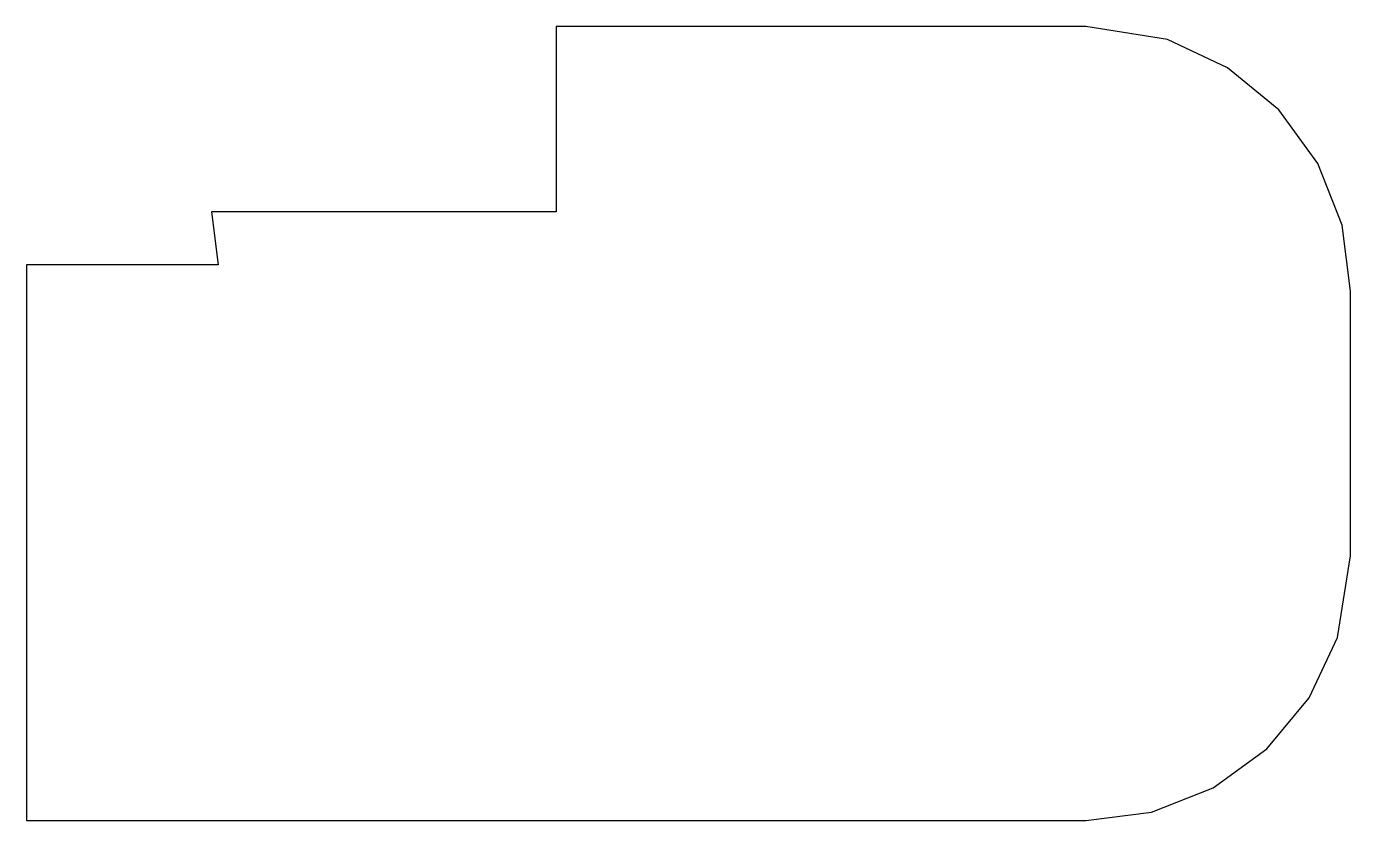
# Model space of a CAD drawing. Header units: metres. Extents: x -100 to -75, y -7.5 to 7.5.
import ezdxf

# ---------------------------------------------------------------- set-up
doc = ezdxf.new("R2010")
doc.units = ezdxf.units.M

msp = doc.modelspace()

# ---------------------------------------------------------------- linework, layer by layer
for p, q in [((-80, 7.5), (-90, 7.5)), ((-90, 7.5), (-90, 4)), ((-78.4549, 7.25528), (-80, 7.5)), ((-77.3209, 6.72163), (-78.4549, 7.25528)), ((-76.3552, 5.92273), (-77.3209, 6.72163)), ((-75.6185, 4.90877), (-76.3552, 5.92273)), ((-75.1571, 3.74345), (-75.6185, 4.90877)), ((-90, 4), (-96.5053, 4)), ((-96.5053, 4), (-96.379, 3)), ((-75, 2.5), (-75.1571, 3.74345)), ((-96.379, 3), (-100, 3)), ((-100, 3), (-100, -7.5)), ((-75, -2.5), (-75, 2.5)), ((-75.2447, -4.04509), (-75, -2.5)), ((-75.7784, -5.17914), (-75.2447, -4.04509)), ((-76.5773, -6.14484), (-75.7784, -5.17914)), ((-77.5912, -6.88153), (-76.5773, -6.14484)), ((-78.7565, -7.34291), (-77.5912, -6.88153)), ((-100, -7.5), (-80, -7.5)), ((-80, -7.5), (-78.7565, -7.34291))]:
    msp.add_line(p, q)

doc.saveas('drawing.dxf')
